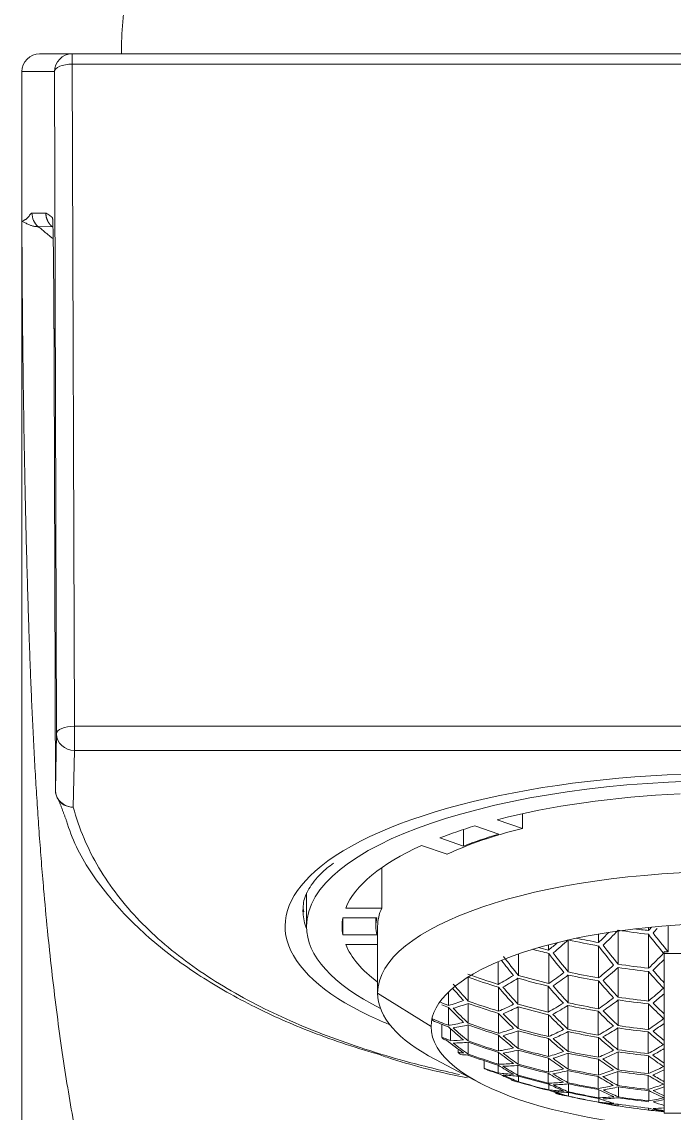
# Model space of a CAD drawing. Header units: millimetres. Extents: x 12315 to 13156, y -87 to 508.
# Drawn here: x 12602.3 to 12620.63, y 255.36 to 286.05 of the extents above; entities that cross this region are included whole.
import ezdxf

# ---------------------------------------------------------------- set-up
doc = ezdxf.new("R2010")
doc.units = ezdxf.units.MM

msp = doc.modelspace()

# ---------------------------------------------------------------- linework, layer by layer
at = {"linetype": 'Continuous', "lineweight": 18}
for p, q in [((12602.804, 285.151), (12603.719, 285.151)), ((12603.719, 285.151), (12640.886, 285.151)), ((12602.302, 284.651), (12602.302, 175.151)), ((12603.278, 266.03), (12603.219, 284.651)), ((12603.248, 264.438), (12603.278, 266.03)), ((12616.372, 263.37), (12616.372, 263.785)), ((12614.718, 262.872), (12614.718, 263.341)), ((12615.708, 263.21), (12615.035, 263.44)), ((12615.657, 263.615), (12616.372, 263.37)), ((12614.045, 263.102), (12614.718, 262.872)), ((12614.251, 262.645), (12613.536, 262.889)), ((12612.415, 261.129), (12612.415, 262.265)), ((12610.302, 261.556), (12610.302, 260.616)), ((12611.405, 261.129), (12612.415, 261.129)), ((12611.325, 260.377), (12611.325, 260.856)), ((12612.277, 260.856), (12611.325, 260.856)), ((12612.252, 260.856), (12612.252, 260.616)), ((12612.302, 260.616), (12612.302, 258.737)), ((12619.912, 260.587), (12619.912, 260.497)), ((12620.467, 260.636), (12620.467, 259.895)), ((12611.325, 260.377), (12612.277, 260.377)), ((12618.51, 260.399), (12618.51, 260.16)), ((12619.062, 260.485), (12619.062, 259.551)), ((12619.912, 260.394), (12619.912, 259.439)), ((12612.302, 260.103), (12611.405, 260.103)), ((12617.104, 260.097), (12617.104, 259.946)), ((12617.659, 260.232), (12617.659, 259.332)), ((12618.509, 260.062), (12618.509, 259.164)), ((12616.262, 259.843), (12616.262, 259.234)), ((12617.112, 259.852), (12617.112, 259.008)), ((12620.352, 259.906), (12620.352, 259.853)), ((12621.052, 259.853), (12620.352, 259.853)), ((12620.352, 259.853), (12620.352, 255.362)), ((12615.691, 259.624), (12615.691, 258.984)), ((12619.061, 259.46), (12619.061, 258.623)), ((12619.911, 259.348), (12619.911, 258.513)), ((12614.848, 259.188), (12614.848, 258.513)), ((12616.246, 259.158), (12616.246, 258.428)), ((12617.659, 259.247), (12617.659, 258.464)), ((12618.509, 259.079), (12618.509, 258.299)), ((12614.293, 258.771), (12614.293, 258.391)), ((12615.698, 258.902), (12615.698, 258.229)), ((12617.096, 258.932), (12617.096, 258.205)), ((12614.848, 258.45), (12614.848, 257.889)), ((12619.064, 258.546), (12619.064, 257.824)), ((12619.914, 258.437), (12619.914, 257.715)), ((12614.291, 258.335), (12614.291, 257.833)), ((12615.698, 258.166), (12615.698, 257.607)), ((12616.253, 258.353), (12616.253, 257.738)), ((12617.103, 258.13), (12617.103, 257.516)), ((12617.651, 258.392), (12617.651, 257.723)), ((12618.501, 258.226), (12618.501, 257.559)), ((12613.834, 258.049), (12613.834, 258.016)), ((12614.106, 257.86), (12614.106, 257.497)), ((12614.845, 257.841), (12614.845, 257.394)), ((12614.352, 257.732), (12614.352, 257.401)), ((12615.695, 257.558), (12615.695, 257.111)), ((12616.253, 257.681), (12616.253, 257.178)), ((12617.658, 257.654), (12617.658, 257.096)), ((12618.508, 257.49), (12618.508, 256.933)), ((12619.056, 257.757), (12619.056, 257.145)), ((12619.906, 257.649), (12619.906, 257.037)), ((12614.849, 257.355), (12614.849, 257.023)), ((12617.103, 257.46), (12617.103, 256.956)), ((12614.561, 257.167), (12614.561, 257.066)), ((12615.699, 257.071), (12615.699, 256.737)), ((12616.25, 257.135), (12616.25, 256.743)), ((12617.1, 256.913), (12617.1, 256.52)), ((12617.655, 257.047), (12617.655, 256.598)), ((12618.505, 256.884), (12618.505, 256.434)), ((12619.06, 257.085), (12619.06, 256.581)), ((12619.91, 256.977), (12619.91, 256.473)), ((12613.924, 256.87), (12615.181, 256.21)), ((12615.291, 256.839), (12615.291, 256.624)), ((12615.691, 256.709), (12615.691, 256.492)), ((12616.246, 256.708), (12616.246, 256.43)), ((12616.064, 256.306), (12616.064, 256.292)), ((12616.259, 256.404), (12616.259, 256.245)), ((12617.096, 256.485), (12617.096, 256.204)), ((12617.651, 256.557), (12617.651, 256.219)), ((12618.501, 256.393), (12618.501, 256.054)), ((12619.056, 256.534), (12619.056, 256.139)), ((12619.906, 256.426), (12619.906, 256.03)), ((12617.109, 256.179), (12617.109, 256.015)), ((12617.664, 256.187), (12617.664, 255.963)), ((12618.514, 256.022), (12618.514, 255.795)), ((12619.069, 256.102), (12619.069, 255.818)), ((12619.919, 255.994), (12619.919, 255.708)), ((12617.311, 255.935), (12617.311, 255.914)), ((12617.664, 255.946), (12617.664, 255.841)), ((12618.514, 255.778), (12618.514, 255.669)), ((12619.064, 255.614), (12619.064, 255.565)), ((12619.914, 255.502), (12619.914, 255.45)), ((12621.052, 255.362), (12620.352, 255.362))]:
    msp.add_line(p, q, dxfattribs=at)
at = {"linetype": 'Continuous', "lineweight": 13}
for p, q in [((12603.719, 284.862), (12603.719, 285.151)), ((12603.719, 284.862), (12640.886, 284.862)), ((12603.778, 266.241), (12603.719, 284.862)), ((12602.302, 284.651), (12602.304, 284.651)), ((12602.304, 284.651), (12603.219, 284.651)), ((12602.767, 280.29), (12603.153, 280.291)), ((12603.778, 266.241), (12640.826, 266.241)), ((12603.778, 265.56), (12603.778, 266.241)), ((12603.748, 263.968), (12603.778, 265.56)), ((12603.778, 265.56), (12640.826, 265.56)), ((12613.802, 257.797), (12612.302, 258.737))]:
    msp.add_line(p, q, dxfattribs=at)
at = {"linetype": 'Continuous', "lineweight": 18}
for centre, radius, start, end in [((12616.702, 285.151), 11.6, 171.073, 180), ((12602.802, 284.651), 0.5, 90, 180), ((12603.748, 264.438), 0.5, 180.1813, 194.9), ((12622.302, 276.391), 21.077, 260.4886, 260.9816), ((12622.302, 276.391), 21.077, 263.6001, 264.0424)]:
    msp.add_arc(centre, radius, start, end, dxfattribs=at)
for centre, major_axis, ratio, start_param, end_param in [((12602.804, 284.651), (0, 0.5), 0.999907, 0, 1.570796), ((12622.302, 260.616), (-12.6, 0), 0.34202, 4.712389, 5.880276), ((12622.302, 260.616), (-12, 0), 0.34202, 3.141593, 6.283185), ((12603.748, 264.438), (-0.483, -0.129), 0.935865, 0.000016, 0.249074), ((12622.302, 260.616), (11, 0), 0.34202, 1.707586, 2.219405), ((12622.302, 260.616), (11, 0), 0.34202, 2.292515, 2.419874), ((12622.302, 260.616), (-10, 0), 0.34202, 5.347219, 5.648355), ((12622.302, 260.616), (10.05, 0), 0.34202, 2.286486, 2.425903), ((12622.302, 260.616), (11, 0), 0.34202, 2.492984, 3.004803), ((12622.302, 258.737), (-10, 0), 0.34202, 3.141593, 6.283185), ((12622.302, 261.086), (-12.1, 0), 0.34202, 0, 0.022236), ((12622.302, 260.616), (-10, 0), 0.34202, 6.132617, 6.283185), ((12622.302, 260.616), (12, 0), 0.34202, 3.141593, 3.739133), ((12622.302, 260.616), (11, 0), 0.34202, 3.077913, 3.205272), ((12622.302, 260.616), (10.05, 0), 0.34202, 3.071884, 3.211301), ((12622.302, 257.797), (-8.5, 0), 0.34202, 4.859983, 6.283185), ((12617.315, 277.375), (3.928, 19.891), 0.469846, 3.798501, 3.807652), ((12622.302, 278.638), (20.026, 0), 0.939693, 4.490231, 4.521864), ((12616.613, 277.514), (3.88, 19.647), 0.469846, 3.730076, 3.759748), ((12616.743, 277.488), (-3.889, -19.695), 0.469846, 0.587723, 0.631033), ((12622.302, 278.862), (-19.799, 0), 0.939693, 1.40639, 1.449766), ((12622.302, 278.914), (19.743, 0), 0.939693, 4.571362, 4.591017), ((12623.639, 276.654), (-4.072, 20.622), 0.469846, 2.381227, 2.42414), ((12617.445, 277.35), (-3.936, -19.932), 0.469846, 0.65636, 0.667741), ((12623.769, 276.68), (4.07, -20.61), 0.469846, 5.522612, 5.56555), ((12622.302, 260.616), (11, 0), 0.34202, 3.278382, 3.571287), ((12622.302, 278.309), (-20.316, 0), 0.939693, 1.289159, 1.31244), ((12622.302, 278.36), (20.274, 0), 0.939693, 4.438549, 4.453078), ((12615.909, 277.653), (3.824, 19.368), 0.469846, 3.660758, 3.686901), ((12616.039, 277.627), (-3.835, -19.422), 0.469846, 0.518824, 0.562204), ((12622.302, 278.587), (-20.075, 0), 0.939693, 1.33736, 1.380673), ((12622.237, 276.378), (-4.083, 20.677), 0.469846, 2.382064, 2.424849), ((12622.364, 276.403), (4.083, -20.677), 0.469846, 5.523836, 5.566619), ((12619.422, 275.822), (-4.032, 20.418), 0.469846, 2.386027, 2.420455), ((12619.563, 275.85), (4.037, -20.443), 0.469846, 5.519528, 5.562863), ((12620.838, 276.101), (-4.07, 20.611), 0.469846, 2.381046, 2.423984), ((12620.962, 276.126), (4.072, -20.621), 0.469846, 5.522635, 5.565551), ((12618.018, 277.237), (3.969, 20.1), 0.469846, 3.725447, 3.767845), ((12618.147, 277.211), (-3.976, -20.134), 0.469846, 0.583498, 0.614509), ((12622.302, 278.636), (-20.028, 0), 0.939693, 1.473277, 1.47902), ((12622.302, 278.083), (20.487, 0), 0.939693, 4.483739, 4.526141), ((12617.314, 277.375), (3.928, 19.89), 0.469846, 3.657555, 3.699893), ((12617.444, 277.35), (-3.936, -19.931), 0.469846, 0.515431, 0.557678), ((12622.302, 278.307), (-20.318, 0), 0.939693, 1.410561, 1.452807), ((12622.302, 278.359), (20.276, 0), 0.939693, 4.551883, 4.594219), ((12622.936, 276.516), (-4.081, 20.665), 0.469846, 2.452417, 2.494295), ((12623.065, 276.541), (4.079, -20.659), 0.469846, 5.593928, 5.624707), ((12622.302, 277.528), (20.812, 0), 0.939693, 4.345714, 4.389115), ((12622.302, 277.473), (-20.837, 0), 0.939693, 1.20497, 1.248307), ((12615.903, 277.654), (3.824, 19.365), 0.469846, 3.517923, 3.560989), ((12616.033, 277.628), (-3.835, -19.419), 0.469846, 0.376391, 0.419335), ((12622.302, 277.754), (-20.696, 0), 0.939693, 1.273801, 1.316486), ((12622.302, 277.806), (20.666, 0), 0.939693, 4.415766, 4.458507), ((12616.618, 277.513), (3.88, 19.649), 0.469846, 3.588801, 3.63135), ((12616.742, 277.489), (-3.889, -19.694), 0.469846, 0.446895, 0.489345), ((12622.302, 278.032), (-20.523, 0), 0.939693, 1.342551, 1.384875), ((12621.535, 276.239), (-4.079, 20.659), 0.469846, 2.45219, 2.494082), ((12621.661, 276.264), (4.081, -20.665), 0.469846, 5.594005, 5.635884), ((12622.302, 258.737), (10, 0), 0.34202, 3.141593, 3.719155), ((12617.315, 275.406), (-3.928, 19.891), 0.469846, 2.452933, 2.484684), ((12617.445, 275.431), (3.936, -19.932), 0.469846, 5.583285, 5.626825), ((12618.72, 275.683), (-4.004, 20.275), 0.469846, 2.446966, 2.489708), ((12618.849, 275.709), (4.009, -20.304), 0.469846, 5.588327, 5.631012), ((12620.124, 275.96), (-4.054, 20.53), 0.469846, 2.450096, 2.492276), ((12620.26, 275.987), (4.057, -20.547), 0.469846, 5.592152, 5.63429), ((12618.719, 277.098), (4.004, 20.275), 0.469846, 3.655022, 3.69654), ((12618.849, 277.072), (-4.009, -20.304), 0.469846, 0.513265, 0.543656), ((12622.302, 276.692), (21.058, 0), 0.939693, 4.309509, 4.322242), ((12622.302, 276.641), (-21.064, 0), 0.939693, 1.171111, 1.180762), ((12615.914, 277.652), (3.825, 19.369), 0.469846, 3.374584, 3.418084), ((12616.044, 277.626), (-3.836, -19.424), 0.469846, 0.233457, 0.276833), ((12622.302, 276.97), (21.008, 0), 0.939693, 4.349678, 4.392617), ((12622.302, 276.918), (-21.02, 0), 0.939693, 1.208294, 1.251207), ((12616.616, 277.513), (3.88, 19.648), 0.469846, 3.447679, 3.490229), ((12622.302, 277.251), (20.926, 0), 0.939693, 4.418756, 4.460935), ((12617.308, 277.377), (3.927, 19.888), 0.469846, 3.51849, 3.560422), ((12622.302, 277.528), (20.812, 0), 0.939693, 4.487372, 4.529083), ((12618.017, 277.237), (3.969, 20.099), 0.469846, 3.587499, 3.62909), ((12618.147, 277.211), (-3.976, -20.134), 0.469846, 0.445823, 0.487341), ((12622.302, 277.804), (20.667, 0), 0.939693, 4.554888, 4.596406), ((12622.302, 277.754), (-20.696, 0), 0.939693, 1.413655, 1.455114), ((12622.237, 276.378), (-4.083, 20.677), 0.469846, 2.521384, 2.562552), ((12622.363, 276.402), (4.083, -20.677), 0.469846, 5.663118, 5.693352), ((12616.613, 275.267), (-3.88, 19.647), 0.469846, 2.509984, 2.55311), ((12616.743, 275.293), (3.889, -19.695), 0.469846, 5.652153, 5.695462), ((12618.018, 275.544), (-3.969, 20.1), 0.469846, 2.51534, 2.557738), ((12616.746, 277.488), (-3.889, -19.696), 0.469846, 0.306244, 0.348691), ((12618.147, 275.57), (3.976, -20.134), 0.469846, 5.657366, 5.699687), ((12622.302, 277.195), (-20.945, 0), 0.939693, 1.277779, 1.319913), ((12619.422, 275.822), (-4.032, 20.418), 0.469846, 2.518998, 2.560705), ((12617.438, 277.351), (-3.935, -19.93), 0.469846, 0.37694, 0.418786), ((12619.551, 275.847), (4.036, -20.441), 0.469846, 5.660168, 5.701833), ((12622.302, 277.477), (-20.836, 0), 0.939693, 1.345643, 1.387307), ((12620.826, 276.099), (-4.07, 20.61), 0.469846, 2.520448, 2.561757), ((12620.962, 276.126), (4.072, -20.621), 0.469846, 5.662367, 5.70365), ((12622.302, 260.616), (-12.6, 0), 0.34202, 0.657182, 0.697581), ((12622.302, 257.797), (8.5, 0), 0.34202, 3.141593, 6.283185), ((12622.302, 276.139), (21.064, 0), 0.939693, 4.298661, 4.322204), ((12622.302, 258.267), (-8.5, 0), 0.34202, 0.086579, 0.104307), ((12622.302, 276.088), (-21.058, 0), 0.939693, 1.157693, 1.180433), ((12616.612, 277.514), (3.88, 19.647), 0.469846, 3.305509, 3.348931), ((12616.742, 277.489), (-3.889, -19.694), 0.469846, 0.164427, 0.20774), ((12622.302, 276.365), (-21.076, 0), 0.939693, 1.209131, 1.251916), ((12622.302, 276.415), (21.076, 0), 0.939693, 4.350903, 4.393686), ((12618.713, 277.099), (4.003, 20.274), 0.469846, 3.518888, 3.560023), ((12622.302, 277.251), (20.926, 0), 0.939693, 4.556989, 4.597984), ((12619.422, 276.959), (4.032, 20.418), 0.469846, 3.586749, 3.627686), ((12619.551, 276.934), (-4.036, -20.441), 0.469846, 0.445103, 0.474813), ((12622.302, 275.621), (20.956, 0), 0.939693, 4.310529, 4.323257), ((12622.302, 258.267), (-8.5, 0), 0.34202, 0.268013, 0.28636), ((12615.909, 275.128), (-3.824, 19.368), 0.469846, 2.578857, 2.622428), ((12616.039, 275.154), (3.835, -19.422), 0.469846, 5.720982, 5.764362), ((12617.314, 275.406), (-3.928, 19.89), 0.469846, 2.583292, 2.62563), ((12617.319, 277.375), (3.928, 19.892), 0.469846, 3.37895, 3.421286), ((12617.448, 277.349), (-3.936, -19.933), 0.469846, 0.237628, 0.279874), ((12617.444, 275.431), (3.936, -19.931), 0.469846, 5.725507, 5.767755), ((12622.302, 276.692), (21.058, 0), 0.939693, 4.420995, 4.462885), ((12622.302, 276.641), (-21.064, 0), 0.939693, 1.279484, 1.321362), ((12618.021, 277.236), (3.969, 20.1), 0.469846, 3.449685, 3.491274), ((12618.151, 277.21), (-3.976, -20.135), 0.469846, 0.308249, 0.349765), ((12622.302, 276.973), (21.008, 0), 0.939693, 4.489107, 4.530417), ((12622.302, 276.918), (-21.02, 0), 0.939693, 1.347986, 1.389267), ((12620.124, 275.96), (-4.054, 20.53), 0.469846, 2.588609, 2.629602), ((12618.843, 277.074), (-4.009, -20.303), 0.469846, 0.377325, 0.418401), ((12620.254, 275.986), (4.057, -20.547), 0.469846, 5.729666, 5.770628), ((12622.302, 277.199), (-20.943, 0), 0.939693, 1.41514, 1.456102), ((12621.529, 276.238), (-4.079, 20.659), 0.469846, 2.588924, 2.62966), ((12621.665, 276.265), (4.081, -20.665), 0.469846, 5.730754, 5.760375), ((12622.302, 275.569), (-20.939, 0), 0.939693, 1.170812, 1.175338), ((12615.213, 274.991), (-3.762, 19.054), 0.469846, 2.642952, 2.692842), ((12617.314, 277.375), (3.928, 19.89), 0.469846, 3.242907, 3.280145), ((12617.444, 277.35), (-3.936, -19.931), 0.469846, 0.095968, 0.139506), ((12615.343, 275.016), (3.775, -19.115), 0.469846, 5.790855, 5.834599), ((12622.302, 275.861), (21.02, 0), 0.939693, 4.349702, 4.392618), ((12622.302, 275.812), (-21.009, 0), 0.939693, 1.208113, 1.251051), ((12618.017, 277.237), (3.969, 20.099), 0.469846, 3.310806, 3.353207), ((12618.719, 275.683), (-4.004, 20.275), 0.469846, 2.586645, 2.628163), ((12618.849, 275.709), (4.009, -20.304), 0.469846, 5.728463, 5.769921), ((12620.118, 276.822), (4.054, 20.529), 0.469846, 3.519144, 3.559768), ((12620.248, 276.796), (-4.057, -20.546), 0.469846, 0.377568, 0.407836), ((12618.017, 277.237), (3.969, 20.099), 0.469846, 3.195381, 3.211685), ((12622.302, 258.267), (-8.5, 0), 0.34202, 0.42577, 0.44731), ((12618.147, 277.211), (-3.976, -20.134), 0.469846, 0.048973, 0.069861), ((12622.302, 275.253), (-20.812, 0), 0.939693, 1.204121, 1.247522), ((12622.302, 275.309), (20.838, 0), 0.939693, 4.346595, 4.389929), ((12616.618, 275.268), (-3.88, 19.649), 0.469846, 2.651836, 2.694385), ((12618.147, 277.211), (-3.976, -20.134), 0.469846, 0.169618, 0.211942), ((12616.742, 275.292), (3.889, -19.694), 0.469846, 5.79384, 5.83629), ((12622.302, 276.087), (-21.058, 0), 0.939693, 1.279256, 1.321149), ((12622.302, 276.137), (21.064, 0), 0.939693, 4.421072, 4.46295), ((12618.017, 275.544), (-3.969, 20.099), 0.469846, 2.654095, 2.695686), ((12618.723, 277.097), (4.004, 20.276), 0.469846, 3.381955, 3.423473), ((12618.849, 277.072), (-4.009, -20.304), 0.469846, 0.240722, 0.282181), ((12618.147, 275.57), (3.976, -20.134), 0.469846, 5.795844, 5.837362), ((12622.302, 276.365), (-21.076, 0), 0.939693, 1.348451, 1.389619), ((12622.302, 276.414), (21.076, 0), 0.939693, 4.490184, 4.531351), ((12619.422, 275.822), (-4.032, 20.418), 0.469846, 2.655499, 2.696437), ((12619.426, 276.959), (4.032, 20.419), 0.469846, 3.451089, 3.492026), ((12619.551, 276.934), (-4.036, -20.441), 0.469846, 0.309732, 0.350624), ((12619.551, 275.847), (4.036, -20.441), 0.469846, 5.797191, 5.838083), ((12622.302, 276.696), (21.058, 0), 0.939693, 4.557584, 4.59832), ((12622.302, 276.642), (-21.064, 0), 0.939693, 1.416229, 1.456951), ((12620.826, 276.099), (-4.07, 20.61), 0.469846, 2.656321, 2.696876), ((12620.956, 276.125), (4.072, -20.621), 0.469846, 5.797579, 5.827816), ((12622.378, 274.786), (20.525, 0.966), 0.939571, 4.316006, 4.336669), ((12622.302, 258.267), (-8.5, 0), 0.34202, 0.600805, 0.62212), ((12622.38, 274.735), (-20.49, -0.965), 0.939571, 1.179063, 1.195072), ((12615.903, 275.127), (-3.824, 19.365), 0.469846, 2.722197, 2.765262), ((12618.719, 277.098), (4.004, 20.275), 0.469846, 3.242832, 3.285574), ((12618.849, 277.072), (-4.009, -20.304), 0.469846, 0.100867, 0.143553), ((12616.033, 275.153), (3.835, -19.419), 0.469846, 5.86385, 5.906795), ((12622.302, 275.53), (-20.926, 0), 0.939693, 1.277163, 1.319342), ((12622.302, 275.584), (20.944, 0), 0.939693, 4.419219, 4.461357), ((12619.422, 276.959), (4.032, 20.418), 0.469846, 3.314439, 3.356149), ((12622.302, 275.861), (21.02, 0), 0.939693, 4.489434, 4.530717), ((12620.124, 276.821), (4.054, 20.53), 0.469846, 3.384056, 3.425051), ((12622.302, 276.139), (21.064, 0), 0.939693, 4.557821, 4.598544), ((12620.826, 276.682), (4.07, 20.61), 0.469846, 3.452047, 3.492603), ((12620.956, 276.656), (-4.072, -20.621), 0.469846, 0.31012, 0.340356), ((12619.422, 276.959), (4.032, 20.418), 0.469846, 3.17278, 3.216182), ((12615.211, 274.99), (-3.762, 19.053), 0.469846, 2.79455, 2.837718), ((12615.341, 275.016), (3.774, -19.114), 0.469846, 5.935925, 5.97967), ((12619.561, 276.932), (-4.037, -20.443), 0.469846, 0.032037, 0.075373), ((12620.124, 276.821), (4.054, 20.529), 0.469846, 3.140997, 3.147042), ((12622.302, 258.267), (-8.5, 0), 0.34202, 0.746744, 0.765167), ((12622.302, 275.027), (20.696, 0), 0.939693, 4.415393, 4.458079), ((12622.302, 274.976), (-20.667, 0), 0.939693, 1.274032, 1.316775), ((12617.308, 275.404), (-3.927, 19.888), 0.469846, 2.722763, 2.764696), ((12619.551, 276.934), (-4.036, -20.441), 0.469846, 0.172709, 0.214374), ((12617.438, 275.43), (3.935, -19.93), 0.469846, 5.8644, 5.906245), ((12622.302, 275.808), (-21.008, 0), 0.939693, 1.347514, 1.388824), ((12618.713, 275.682), (-4.003, 20.274), 0.469846, 2.723162, 2.764297), ((12620.254, 276.795), (-4.057, -20.547), 0.469846, 0.242207, 0.283169), ((12618.843, 275.707), (4.009, -20.303), 0.469846, 5.864784, 5.90586), ((12622.302, 276.085), (-21.058, 0), 0.939693, 1.415991, 1.456727), ((12620.118, 275.959), (-4.054, 20.529), 0.469846, 2.723418, 2.764041), ((12620.248, 275.985), (4.057, -20.546), 0.469846, 5.865027, 5.895295), ((12620.254, 276.795), (-4.057, -20.547), 0.469846, 6.280611, 6.288317), ((12622.302, 274.421), (-20.275, 0), 0.939693, 1.26745, 1.311751), ((12622.302, 274.472), (20.317, 0), 0.939693, 4.410352, 4.453892), ((12620.124, 276.821), (4.054, 20.53), 0.469846, 3.245822, 3.288002), ((12616.616, 275.268), (-3.88, 19.648), 0.469846, 2.792956, 2.835506), ((12620.836, 276.68), (4.07, 20.61), 0.469846, 3.176745, 3.219684), ((12615.914, 275.129), (-3.825, 19.369), 0.469846, 2.865101, 2.908602), ((12620.264, 276.793), (-4.058, -20.548), 0.469846, 0.104845, 0.14698), ((12616.746, 275.293), (3.889, -19.696), 0.469846, 5.934494, 5.976941), ((12616.044, 275.155), (3.836, -19.424), 0.469846, 6.006352, 6.049729), ((12620.966, 276.654), (-4.072, -20.622), 0.469846, 0.035361, 0.078273), ((12622.302, 275.304), (20.836, 0), 0.939693, 4.487235, 4.5289), ((12622.302, 275.253), (-20.812, 0), 0.939693, 1.346064, 1.387772), ((12622.302, 274.749), (20.523, 0), 0.939693, 4.484432, 4.526754), ((12620.826, 276.682), (4.07, 20.61), 0.469846, 3.316174, 3.357483), ((12618.021, 275.545), (-3.969, 20.1), 0.469846, 2.791911, 2.8335), ((12620.967, 276.654), (-4.072, -20.622), 0.469846, 0.175053, 0.216334), ((12618.151, 275.571), (3.976, -20.135), 0.469846, 5.93342, 5.974936), ((12622.302, 275.582), (20.943, 0), 0.939693, 4.556733, 4.597695), ((12622.302, 275.53), (-20.926, 0), 0.939693, 1.415676, 1.456669), ((12621.529, 276.543), (4.079, 20.659), 0.469846, 3.384651, 3.425386), ((12619.426, 275.823), (-4.032, 20.419), 0.469846, 2.791159, 2.832096), ((12621.665, 276.516), (-4.081, -20.665), 0.469846, 0.243295, 0.272916), ((12619.551, 275.847), (4.036, -20.441), 0.469846, 5.932562, 5.962272), ((12621.538, 276.541), (4.079, 20.659), 0.469846, 3.12634, 3.149309), ((12622.302, 258.267), (-8.5, 0), 0.34202, 0.943217, 0.960944), ((12621.668, 276.516), (-4.081, -20.665), 0.469846, 6.26731, 6.291014), ((12622.302, 274.698), (-20.488, 0), 0.939693, 1.342407, 1.384805), ((12622.302, 274.195), (20.075, 0), 0.939693, 4.479219, 4.522529), ((12622.302, 274.144), (-20.026, 0), 0.939693, 1.337051, 1.380177), ((12616.612, 275.267), (-3.88, 19.647), 0.469846, 2.934254, 2.977676), ((12621.539, 276.541), (4.079, 20.659), 0.469846, 3.248062, 3.289952), ((12617.319, 275.406), (-3.928, 19.892), 0.469846, 2.861899, 2.904235), ((12622.241, 276.403), (4.083, 20.677), 0.469846, 3.177969, 3.220752), ((12616.742, 275.292), (3.889, -19.694), 0.469846, 6.075446, 6.118758), ((12622.367, 276.378), (-4.083, -20.677), 0.469846, 0.036197, 0.078983), ((12621.669, 276.516), (-4.081, -20.665), 0.469846, 0.106551, 0.148429), ((12622.302, 275.027), (20.696, 0), 0.939693, 4.55553, 4.596988), ((12622.302, 274.975), (-20.666, 0), 0.939693, 1.413712, 1.45523), ((12622.242, 276.402), (4.083, 20.677), 0.469846, 3.317251, 3.358417), ((12622.367, 276.378), (-4.083, -20.677), 0.469846, 0.175518, 0.205474), ((12618.849, 275.709), (4.009, -20.304), 0.469846, 6.001004, 6.031115), ((12622.302, 274.421), (-20.274, 0), 0.939693, 1.410359, 1.452697), ((12622.302, 273.917), (19.797, 0), 0.939693, 4.548049, 4.591428), ((12618.017, 275.544), (-3.969, 20.099), 0.469846, 2.929978, 2.972379), ((12623.642, 276.126), (4.072, 20.621), 0.469846, 3.176769, 3.219684), ((12623.766, 276.101), (-4.07, -20.611), 0.469846, 0.03518, 0.066854), ((12623.07, 276.239), (-4.079, -20.659), 0.469846, 0.106323, 0.13682), ((12618.147, 275.57), (3.976, -20.134), 0.469846, 6.071243, 6.101969)]:
    msp.add_ellipse(centre, major_axis=major_axis, ratio=ratio, start_param=start_param, end_param=end_param, dxfattribs=at)
at = {"linetype": 'Continuous', "lineweight": 13}
for centre, major_axis, ratio, start_param, end_param in [((12603.719, 284.651), (0, 0.5), 0.999977, 0, 1.570796), ((12603.719, 284.651), (-0.5, -0.002), 0.422617, 4.711048, 6.275675), ((12603.087, 280.674), (0.004, 0.5), 0.999977, 1.578433, 2.45454), ((12603.778, 266.03), (0.5, 0.002), 0.422617, 1.569455, 3.134082), ((12603.778, 266.03), (-0.5, 0.009), 0.939673, 0.0199, 1.588368), ((12603.748, 264.438), (0.5, -0.009), 0.939673, 3.161492, 4.729961), ((12603.748, 264.438), (-0.483, -0.129), 0.935865, 0.249074, 1.326755), ((12622.302, 260.616), (-12.6, 0), 0.34202, 5.880276, 6.940367), ((12622.302, 261.086), (-12.1, 0), 0.34202, 0.022236, 0.129591)]:
    msp.add_ellipse(centre, major_axis=major_axis, ratio=ratio, start_param=start_param, end_param=end_param, dxfattribs=at)
at = {"linetype": 'Continuous', "lineweight": 18}
for points, degree in [([(12602.304, 280.44), (12602.304, 281.844), (12602.304, 283.248), (12602.304, 284.651)], 3), ([(12602.304, 280.44), (12602.317, 280.445), (12602.34, 280.456), (12602.372, 280.472), (12602.4, 280.488), (12602.425, 280.506), (12602.448, 280.525), (12602.468, 280.546), (12602.487, 280.567), (12602.504, 280.589), (12602.52, 280.611), (12602.534, 280.63), (12602.547, 280.647), (12602.559, 280.66), (12602.572, 280.67), (12602.582, 280.674), (12602.587, 280.674)], 3), ([(12603.322, 264.21), (12603.559, 263.581)], 1)]:
    msp.add_open_spline(points, degree=degree, dxfattribs=at)
at = {"linetype": 'Continuous', "lineweight": 13}
msp.add_open_spline([(12602.587, 280.674), (12602.653, 280.673), (12602.783, 280.672), (12602.913, 280.671), (12602.978, 280.671)], degree=3, dxfattribs=at)
for points, degree, knots in [([(12603.153, 280.291), (12603.151, 280.293), (12603.145, 280.298), (12603.137, 280.306), (12603.129, 280.313), (12603.121, 280.321), (12603.113, 280.329), (12603.105, 280.338), (12603.098, 280.346), (12603.091, 280.355), (12603.083, 280.364), (12603.077, 280.373), (12603.07, 280.382), (12603.063, 280.392), (12603.057, 280.401), (12603.051, 280.411), (12603.045, 280.421), (12603.04, 280.431), (12603.034, 280.441), (12603.029, 280.451), (12603.023, 280.464), (12603.016, 280.481), (12603.008, 280.5), (12603.001, 280.521), (12602.995, 280.541), (12602.99, 280.562), (12602.986, 280.584), (12602.982, 280.605), (12602.98, 280.627), (12602.978, 280.649), (12602.978, 280.664), (12602.978, 280.671)], 3, [0, 0, 0, 0, 0.025774, 0.051638, 0.077587, 0.103613, 0.129713, 0.15588, 0.182108, 0.208392, 0.234725, 0.2611, 0.287513, 0.313956, 0.340423, 0.366907, 0.393403, 0.419903, 0.446401, 0.472891, 0.499365, 0.547932, 0.596963, 0.64641, 0.696228, 0.746366, 0.796771, 0.847392, 0.898174, 0.949062, 1, 1, 1, 1]), ([(12602.978, 280.671), (12603.007, 280.659), (12603.038, 280.639), (12603.05, 280.632), (12603.062, 280.622), (12603.073, 280.614), (12603.084, 280.605), (12603.089, 280.602), (12603.103, 280.592), (12603.113, 280.584), (12603.133, 280.568), (12603.148, 280.557), (12603.153, 280.552), (12603.156, 280.55), (12603.162, 280.549), (12603.163, 280.547)], 2, [0, 0, 0, 0.200974, 0.200974, 0.301461, 0.301461, 0.401948, 0.401948, 0.502435, 0.502435, 0.602922, 0.803896, 0.85414, 0.904383, 0.954627, 1, 1, 1]), ([(12602.304, 280.44), (12602.316, 280.436), (12602.34, 280.426), (12602.366, 280.414), (12602.393, 280.401), (12602.407, 280.394), (12602.438, 280.379), (12602.454, 280.371), (12602.491, 280.353), (12602.512, 280.343), (12602.547, 280.329), (12602.56, 280.324), (12602.586, 280.315), (12602.6, 280.311), (12602.63, 280.304), (12602.645, 280.301), (12602.674, 280.296), (12602.689, 280.294), (12602.717, 280.292), (12602.73, 280.291), (12602.752, 280.29), (12602.761, 280.29), (12602.767, 280.29)], 3, [0, 0, 0, 0, 0.125, 0.25, 0.25, 0.375, 0.375, 0.5, 0.5, 0.625, 0.625, 0.6875, 0.6875, 0.75, 0.75, 0.8125, 0.8125, 0.875, 0.875, 0.9375, 0.9375, 1, 1, 1, 1]), ([(12602.767, 280.29), (12602.796, 280.266), (12602.854, 280.218), (12602.94, 280.147), (12603.025, 280.077), (12603.104, 280.013), (12603.155, 279.971), (12603.178, 279.953)], 3, [0, 0, 0, 0, 0.213843, 0.423638, 0.6294, 0.831142, 1, 1, 1, 1]), ([(12603.748, 263.968), (12603.909, 263.363), (12604.396, 262.226), (12605.555, 260.735), (12607.062, 259.459), (12608.848, 258.387), (12610.85, 257.507), (12612.792, 256.88), (12614.074, 256.565), (12614.602, 256.451)], 3, [0, 0, 0, 0, 0.149723, 0.299447, 0.44917, 0.598893, 0.748617, 0.89834, 1, 1, 1, 1])]:
    msp.add_open_spline(points, degree=degree, knots=knots, dxfattribs=at)
at = {"linetype": 'Continuous', "lineweight": 18}
for points, degree, knots in [([(12603.163, 280.547), (12603.164, 280.546), (12603.166, 280.54), (12603.168, 280.516), (12603.171, 280.487), (12603.177, 280.307), (12603.182, 280.061), (12603.189, 279.682), (12603.195, 279.045), (12603.199, 278.575), (12603.203, 277.979), (12603.206, 277.509), (12603.208, 276.988), (12603.21, 276.614), (12603.211, 276.147), (12603.212, 275.977), (12603.213, 275.761), (12603.213, 275.621), (12603.214, 275.34), (12603.215, 275.017), (12603.216, 274.84), (12603.216, 274.576), (12603.217, 274.249), (12603.219, 273.907), (12603.22, 273.565), (12603.221, 273.286), (12603.222, 272.776), (12603.224, 272.313), (12603.225, 271.849), (12603.226, 271.445), (12603.228, 270.766), (12603.23, 270.144), (12603.232, 269.522), (12603.234, 269.017), (12603.237, 268.079), (12603.24, 267.239), (12603.242, 266.399), (12603.242, 266.345), (12603.248, 264.438)], 2, [0, 0, 0, 0.0022, 0.024878, 0.024878, 0.047555, 0.092909, 0.092909, 0.183618, 0.183618, 0.274327, 0.274327, 0.365037, 0.365037, 0.455746, 0.455746, 0.5011, 0.5011, 0.546455, 0.546455, 0.591809, 0.591809, 0.637164, 0.637164, 0.682518, 0.682518, 0.727873, 0.727873, 0.773227, 0.773227, 0.818582, 0.818582, 0.863936, 0.863936, 0.909291, 0.909291, 0.954645, 0.954645, 1, 1, 1]), ([(12607.559, 245.986), (12607.55, 245.997), (12607.532, 246.02), (12607.505, 246.055), (12607.477, 246.091), (12607.449, 246.128), (12607.42, 246.167), (12607.39, 246.207), (12607.359, 246.249), (12607.328, 246.292), (12607.296, 246.336), (12607.263, 246.381), (12607.23, 246.428), (12607.196, 246.476), (12607.162, 246.525), (12607.126, 246.576), (12607.09, 246.627), (12607.054, 246.681), (12607.017, 246.735), (12606.979, 246.791), (12606.941, 246.848), (12606.902, 246.906), (12606.863, 246.966), (12606.823, 247.027), (12606.782, 247.089), (12606.741, 247.153), (12606.699, 247.218), (12606.657, 247.284), (12606.614, 247.351), (12606.571, 247.42), (12606.527, 247.49), (12606.483, 247.561), (12606.438, 247.634), (12606.393, 247.708), (12606.347, 247.783), (12606.301, 247.86), (12606.204, 248.022), (12606.062, 248.264), (12605.882, 248.58), (12605.718, 248.882), (12605.567, 249.168), (12605.431, 249.438), (12605.307, 249.693), (12605.195, 249.932), (12605.095, 250.156), (12604.986, 250.412), (12604.868, 250.713), (12604.74, 251.068), (12604.618, 251.436), (12604.514, 251.78), (12604.424, 252.102), (12604.344, 252.404), (12604.262, 252.727), (12604.179, 253.073), (12604.058, 253.603), (12603.905, 254.325), (12603.73, 255.246), (12603.567, 256.207), (12603.414, 257.217), (12603.271, 258.275), (12603.139, 259.377), (12603.02, 260.508), (12602.925, 261.527), (12602.851, 262.423), (12602.793, 263.183), (12602.74, 263.941), (12602.693, 264.697), (12602.65, 265.45), (12602.612, 266.201), (12602.581, 266.874), (12602.555, 267.484), (12602.533, 268.047), (12602.511, 268.652), (12602.489, 269.302), (12602.467, 269.994), (12602.446, 270.73), (12602.425, 271.509), (12602.406, 272.331), (12602.391, 273.021), (12602.38, 273.562), (12602.373, 273.941), (12602.366, 274.321), (12602.36, 274.701), (12602.354, 275.082), (12602.348, 275.462), (12602.342, 275.843), (12602.337, 276.225), (12602.333, 276.606), (12602.328, 276.988), (12602.324, 277.371), (12602.32, 277.753), (12602.317, 278.136), (12602.314, 278.519), (12602.311, 278.903), (12602.309, 279.287), (12602.307, 279.671), (12602.305, 280.056), (12602.305, 280.312), (12602.304, 280.44)], 3, [0, 0, 0, 0, 0.001353, 0.00275, 0.004193, 0.00568, 0.007213, 0.00879, 0.010413, 0.012081, 0.013793, 0.015551, 0.017354, 0.019201, 0.021094, 0.023032, 0.025016, 0.027044, 0.029117, 0.031236, 0.0334, 0.035609, 0.037863, 0.040162, 0.042507, 0.044896, 0.047331, 0.049811, 0.052337, 0.054907, 0.057523, 0.060184, 0.06289, 0.065641, 0.068438, 0.07128, 0.074167, 0.086444, 0.098074, 0.109057, 0.119395, 0.129086, 0.138133, 0.146537, 0.1543, 0.161422, 0.172868, 0.184466, 0.196227, 0.208162, 0.216784, 0.225994, 0.235795, 0.246188, 0.257175, 0.283291, 0.310243, 0.338043, 0.366704, 0.39725, 0.428381, 0.460106, 0.492437, 0.513604, 0.534622, 0.555494, 0.576222, 0.59681, 0.617261, 0.637576, 0.651633, 0.666836, 0.683184, 0.700679, 0.719321, 0.739111, 0.760048, 0.782133, 0.805366, 0.815535, 0.825713, 0.835899, 0.846093, 0.856296, 0.866506, 0.876726, 0.886953, 0.897189, 0.907432, 0.917685, 0.927945, 0.938214, 0.948491, 0.958776, 0.96907, 0.979372, 0.989682, 1, 1, 1, 1]), ([(12603.559, 263.581), (12603.629, 263.337), (12603.891, 262.635), (12604.632, 261.533), (12605.773, 260.331), (12607.141, 259.291), (12608.656, 258.417), (12610.335, 257.652), (12611.613, 257.224), (12612.321, 257.017)], 3, [0, 0, 0, 0, 0.098425, 0.285066, 0.455537, 0.609817, 0.747895, 0.869768, 1, 1, 1, 1]), ([(12610.227, 261.021), (12610.212, 261.091), (12610.197, 261.299), (12610.338, 261.647), (12610.624, 262.051), (12610.93, 262.297), (12611.058, 262.389)], 3, [0, 0, 0, 0, 0.173951, 0.505597, 0.816974, 1, 1, 1, 1]), ([(12612.321, 257.017), (12612.45, 256.971), (12613.201, 256.719), (12614.06, 256.499), (12614.825, 256.359)], 3, [0, 0, 0, 0, 0.176174, 1, 1, 1, 1])]:
    msp.add_open_spline(points, degree=degree, knots=knots, dxfattribs=at)

doc.saveas('drawing.dxf')
